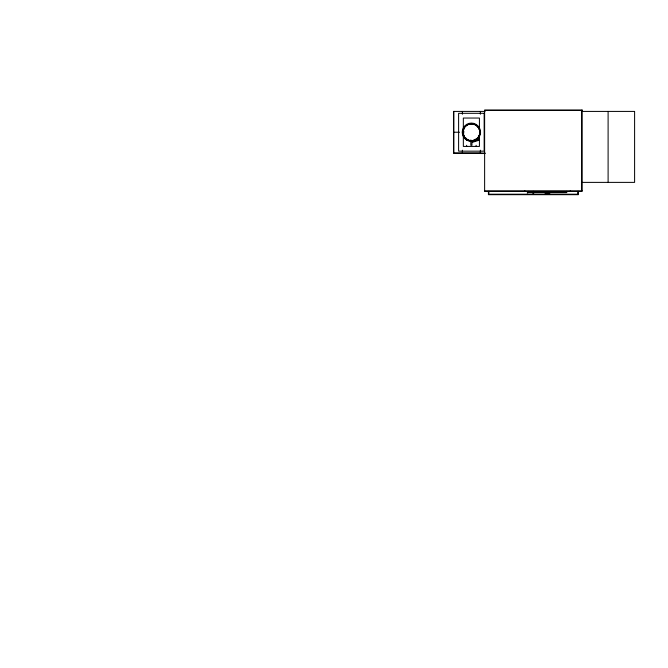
<?xml version="1.0" encoding="UTF-8"?>
<svg xmlns="http://www.w3.org/2000/svg" width="668" height="668" viewBox="0 0 668 668"><rect width="100%" height="100%" fill="white"/><g stroke="black" fill="none" stroke-linecap="round" stroke-linejoin="round"><path stroke-width="1" d="M479.232 140.113L479.323 139.428M478.288 139.562L479.14 139.22M479.14 140.196L478.288 139.854M472.535 141.683L479.399 139.537M471.884 140.739L470.882 140.739M470.765 141.315L472 141.315M484.626 110.471L582.087 110.471M485.102 111.414L453.497 111.414L453.497 153.239L480.96 153.239M581.611 111.414L634.6 111.414L634.6 182.381L581.611 182.381M453.881 132.231L459.559 132.231M470.765 140.739L472 140.739M470.765 141.399L472 141.399M485.102 153.047L453.881 153.047L453.881 111.414M480.367 153.523L485.102 153.523M484.626 190.898L582.087 190.898M528.388 192.125L566.715 192.125M545.096 193.545L549.806 193.545M608.105 111.414L608.105 182.381M581.611 110.471L581.611 190.898M578.304 191.374L578.304 194.68L488.417 194.68L488.417 191.374M577.828 191.374L577.828 194.213L488.884 194.213L488.884 191.374M570.263 190.898L570.263 191.374M566.715 191.374L566.715 192.601L528.388 192.601C525.165 194.137 529.465 191.24 528.388 191.374M562.924 192.125L562.924 192.601M533.59 191.374L533.59 194.213M533.122 191.374L533.122 194.213M532.179 192.125L532.179 192.601M524.839 190.898L524.839 191.374M480.367 111.414L480.367 114.253M480.367 150.208L480.367 153.047M479.424 129.191L479.424 118.044L463.341 118.044L463.341 131.22M479.424 135.036L479.424 146.426L463.341 146.426L463.341 133.249M476.117 145.29L476.117 146.426M471.383 140.739L471.383 141.399M466.648 145.29L466.648 146.426M462.39 111.414L462.39 114.253M462.39 150.208L462.39 153.047M475.407 139.194A8.041 8.041 0 0 1 474.13 139.796M471.383 140.28A8.041 8.041 0 0 1 469.98 140.155M466.773 138.819A8.041 8.041 0 0 1 465.696 137.917M464.419 136.255A8.041 8.041 0 0 1 463.826 134.986M463.617 134.318A8.041 8.041 0 0 1 463.367 132.932M463.367 131.538A8.041 8.041 0 0 1 463.617 130.151M463.826 129.483A8.041 8.041 0 0 1 464.419 128.214M479.232 138.994L472.368 141.14L472.702 142.226L479.566 140.08L479.232 138.994M582.087 109.995L484.626 109.995L484.626 191.374L582.087 191.374L582.087 109.995M484.158 113.309L458.607 113.309L458.607 151.16L484.158 151.16L484.158 113.309M463.717 131.287L462.957 131.287L462.957 133.183L463.717 133.183L463.717 131.287M471.95 140.564L470.815 140.564L470.815 145.29L471.95 145.29L471.95 140.564M467.174 139.595A8.425 8.425 0 0 0 479.799 132.297A8.425 8.425 0 0 0 467.174 125.008A8.425 8.425 0 0 0 467.174 139.595M466.798 140.171A9.16 9.16 0 0 0 480.542 132.231A9.16 9.16 0 0 0 466.798 124.298A9.16 9.16 0 0 0 466.798 140.171M467.124 139.67A8.517 8.517 0 0 0 479.9 132.297A8.517 8.517 0 0 0 467.124 124.924A8.517 8.517 0 0 0 467.124 139.67M467.074 139.754A8.609 8.609 0 0 0 479.991 132.297A8.609 8.609 0 0 0 467.074 124.841A8.609 8.609 0 0 0 467.074 139.754"/></g></svg>
